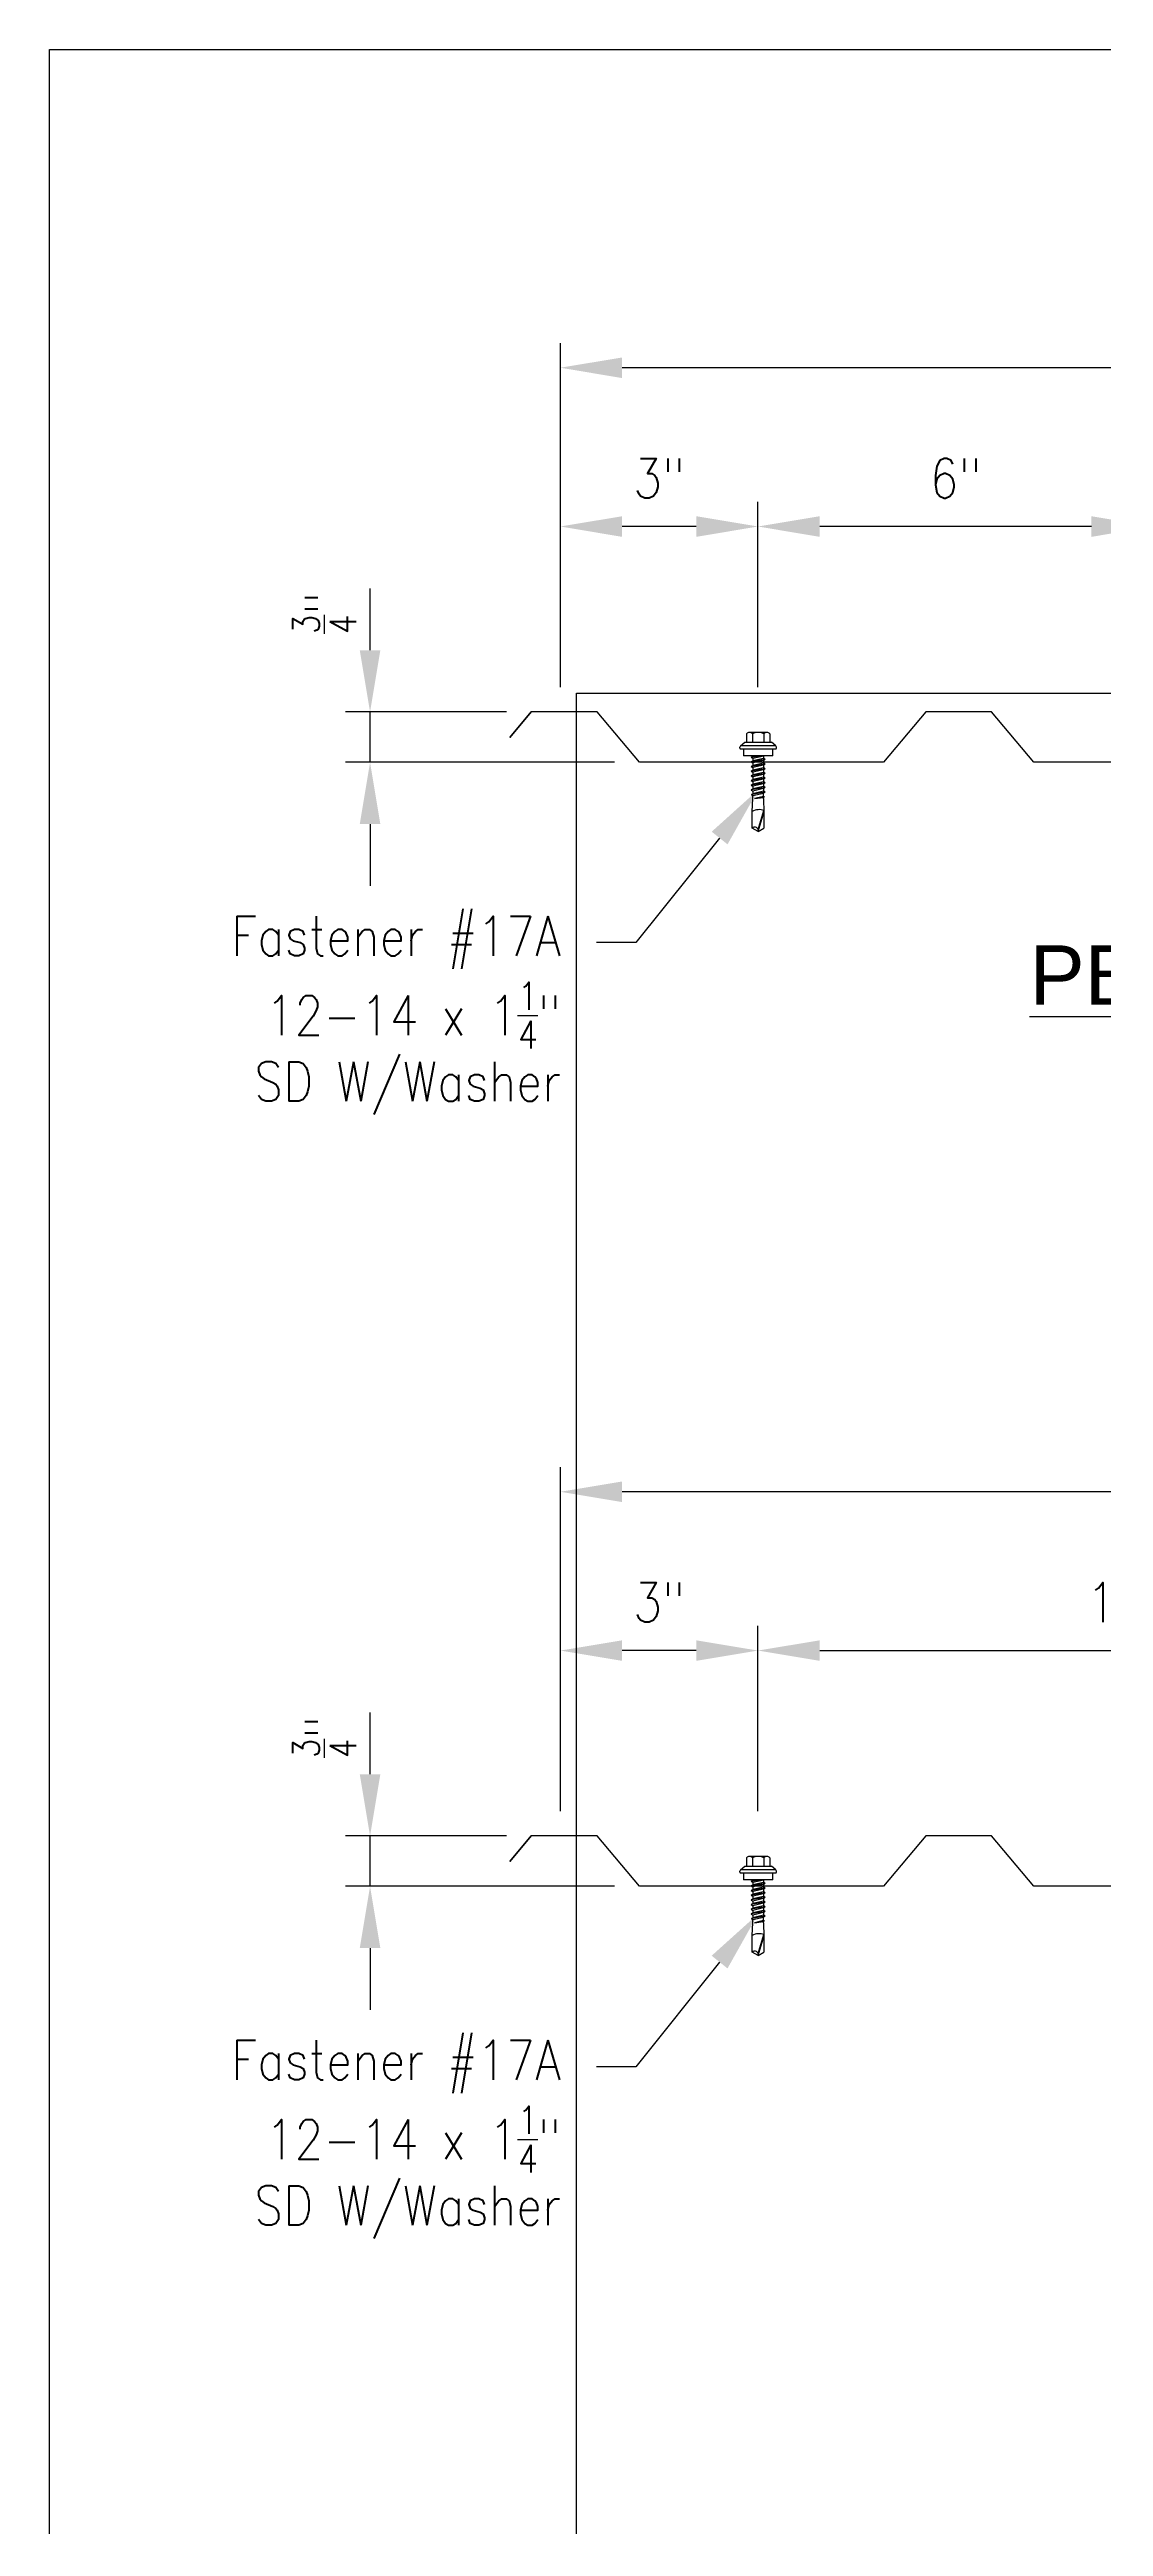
# Model space of a CAD drawing. Header units: inches. Extents: x -24 to 24, y -29.2 to 29.3.
# Drawn here: x -24 to -8, y -8.29 to 29.32 of the extents above; entities that cross this region are included whole.
import ezdxf
from ezdxf import colors
from ezdxf.entities.mleader import LeaderData, LeaderLine
from ezdxf.math import Vec2, Vec3

# ---------------------------------------------------------------- set-up
doc = ezdxf.new("R2010")
doc.units = ezdxf.units.IN
doc.header["$MEASUREMENT"] = 0
doc.layers.get('DEFPOINTS').update_dxf_attribs({"linetype": 'CONTINUOUS'})
for name, color, linetype in [('NCI_Dimensions', 3, 'CONTINUOUS'), ('NCI_Fasteners', 40, 'CONTINUOUS'), ('NCI_Panels', 152, 'CONTINUOUS'), ('NCI_Text', 3, 'CONTINUOUS')]:
    doc.layers.add(name, color=color, linetype=linetype)
for name, color, linetype, plot in [('NCI_Internal_Info', 7, 'CONTINUOUS', False), ('NCI_Internal_Info @ 4', 7, 'CONTINUOUS', False), ('NCI_Internal_Info @ 6', 7, 'CONTINUOUS', False)]:
    doc.layers.add(name, color=color, linetype=linetype, plot=plot)
doc.styles.add('NCI_Bold', font='arial.ttf')
doc.styles.add('NCI_Detail', font='simplex.shx', dxfattribs={"width": 0.85, "height": 0.1})
doc.styles.add('NCI_DetailNA', font='simplex.shx', dxfattribs={"width": 0.85})
doc.dimstyles.new('NCI_Detail', dxfattribs={"dimtxt": 0.1, "dimasz": 0.15625, "dimexe": 0.0625, "dimexo": 0.0625, "dimgap": 0.0625, "dimtad": 1, "dimdec": 4, "dimzin": 3, "dimdsep": 46, "dimlunit": 4, "dimtxsty": 'NCI_DetailNA', "dimcen": 0.125, "dimclrd": 9, "dimclre": 9, "dimadec": 3, "dimazin": 2, "dimtfac": 0.66667, "dimtdec": 4, "dimtix": 1, "dimtmove": 1, "dimatfit": 3, "dimfxl": 0.18, "dimtolj": 1, "dimtzin": 0, "dimlwd": 25, "dimlwe": 25, "dimarcsym": 0})

# ---------------------------------------------------------------- blocks, each defined once
blk = doc.blocks.new('DetailOutline8511-2')
at = {"layer": 'NCI_Internal_Info'}
blk.add_lwpolyline([(-4, 4.8866), (4, 4.8866), (4, -4.8646), (-4, -4.8646)], close=True, dxfattribs=at)
blk = doc.blocks.new('*U45')
at = {"layer": 'NCI_Internal_Info @ 4', "xscale": 4, "yscale": 4, "zscale": 4}
blk.add_blockref('DetailOutline8511-2', (0, 0), dxfattribs=at)
at = {"layer": 'NCI_Internal_Info @ 6', "xscale": 6, "yscale": 6, "zscale": 6}
blk.add_blockref('DetailOutline8511-2', (0, 0), dxfattribs=at)
blk = doc.blocks.new('*D31')
at = {"layer": 'DEFPOINTS', "color": 0, "transparency": 16777216}
for p in [(-13.245, 22.077), (-13.245, 19.261), (-7.245, 19.261)]:
    blk.add_point(p, dxfattribs=at)
at = {"layer": 'NCI_Dimensions', "color": 9, "lineweight": 25, "transparency": 16777216}
for p, q in [((-13.245, 19.636), (-13.245, 22.452)), ((-7.245, 19.636), (-7.245, 22.452)), ((-8.182, 22.077), (-12.307, 22.077))]:
    blk.add_line(p, q, dxfattribs=at)
at = {"layer": 'NCI_Dimensions', "color": 9, "transparency": 16777216}
for points in [[(-12.307, 22.233), (-12.307, 21.92), (-13.245, 22.077)], [(-8.182, 22.233), (-8.182, 21.92), (-7.245, 22.077)]]:
    blk.add_solid(points, dxfattribs=at)
at = {"layer": 'NCI_Dimensions', "color": 0, "transparency": 16777216, "insert": (-10.245, 22.809), "char_height": 0.6, "attachment_point": 5, "style": 'NCI_DetailNA'}
blk.add_mtext('\\A1;6"', dxfattribs=at)
blk = doc.blocks.new('*D32')
at = {"layer": 'DEFPOINTS', "color": 0, "transparency": 16777216}
for p in [(-16.245, 22.077), (-16.245, 19.261), (-13.245, 19.261)]:
    blk.add_point(p, dxfattribs=at)
at = {"layer": 'NCI_Dimensions', "color": 9, "lineweight": 25, "transparency": 16777216}
for p, q in [((-16.245, 19.636), (-16.245, 22.452)), ((-13.245, 19.636), (-13.245, 22.452)), ((-14.182, 22.077), (-15.307, 22.077))]:
    blk.add_line(p, q, dxfattribs=at)
at = {"layer": 'NCI_Dimensions', "color": 9, "transparency": 16777216}
for points in [[(-15.307, 22.233), (-15.307, 21.92), (-16.245, 22.077)], [(-14.182, 22.233), (-14.182, 21.92), (-13.245, 22.077)]]:
    blk.add_solid(points, dxfattribs=at)
at = {"layer": 'NCI_Dimensions', "color": 0, "transparency": 16777216, "insert": (-14.745, 22.809), "char_height": 0.6, "attachment_point": 5, "style": 'NCI_DetailNA'}
blk.add_mtext('\\A1;3"', dxfattribs=at)
blk = doc.blocks.new('*D33')
at = {"layer": 'DEFPOINTS', "color": 0, "transparency": 16777216}
for p in [(-16.245, 24.488), (-16.245, 19.636), (19.755, 19.636)]:
    blk.add_point(p, dxfattribs=at)
at = {"layer": 'NCI_Dimensions', "color": 9, "lineweight": 25, "transparency": 16777216}
for p, q in [((-16.245, 20.011), (-16.245, 24.863)), ((19.755, 20.011), (19.755, 24.863)), ((18.818, 24.488), (-15.307, 24.488))]:
    blk.add_line(p, q, dxfattribs=at)
at = {"layer": 'NCI_Dimensions', "color": 9, "transparency": 16777216}
for points in [[(-15.307, 24.644), (-15.307, 24.331), (-16.245, 24.488)], [(18.818, 24.644), (18.818, 24.331), (19.755, 24.488)]]:
    blk.add_solid(points, dxfattribs=at)
at = {"layer": 'NCI_Dimensions', "color": 0, "transparency": 16777216, "insert": (1.755, 25.22), "char_height": 0.6, "attachment_point": 5, "style": 'NCI_DetailNA'}
blk.add_mtext('\\A1;3\'-0"', dxfattribs=at)
blk = doc.blocks.new('*D34')
at = {"layer": 'DEFPOINTS', "color": 0, "transparency": 16777216}
for p in [(-16.245, 5.008), (-16.245, 2.193), (-13.245, 2.193)]:
    blk.add_point(p, dxfattribs=at)
at = {"layer": 'NCI_Dimensions', "color": 9, "lineweight": 25, "transparency": 16777216}
for p, q in [((-16.245, 2.568), (-16.245, 5.383)), ((-13.245, 2.568), (-13.245, 5.383)), ((-14.182, 5.008), (-15.307, 5.008))]:
    blk.add_line(p, q, dxfattribs=at)
at = {"layer": 'NCI_Dimensions', "color": 9, "transparency": 16777216}
for points in [[(-15.307, 5.164), (-15.307, 4.852), (-16.245, 5.008)], [(-14.182, 5.164), (-14.182, 4.852), (-13.245, 5.008)]]:
    blk.add_solid(points, dxfattribs=at)
at = {"layer": 'NCI_Dimensions', "color": 0, "transparency": 16777216, "insert": (-14.745, 5.74), "char_height": 0.6, "attachment_point": 5, "style": 'NCI_DetailNA'}
blk.add_mtext('\\A1;3"', dxfattribs=at)
blk = doc.blocks.new('*D35')
at = {"layer": 'DEFPOINTS', "color": 0, "transparency": 16777216}
for p in [(-16.245, 7.419), (-16.245, 2.568), (19.755, 2.568)]:
    blk.add_point(p, dxfattribs=at)
at = {"layer": 'NCI_Dimensions', "color": 9, "lineweight": 25, "transparency": 16777216}
for p, q in [((-16.245, 2.943), (-16.245, 7.794)), ((19.755, 2.943), (19.755, 7.794)), ((18.818, 7.419), (-15.307, 7.419))]:
    blk.add_line(p, q, dxfattribs=at)
at = {"layer": 'NCI_Dimensions', "color": 9, "transparency": 16777216}
for points in [[(-15.307, 7.576), (-15.307, 7.263), (-16.245, 7.419)], [(18.818, 7.576), (18.818, 7.263), (19.755, 7.419)]]:
    blk.add_solid(points, dxfattribs=at)
at = {"layer": 'NCI_Dimensions', "color": 0, "transparency": 16777216, "insert": (1.755, 8.151), "char_height": 0.6, "attachment_point": 5, "style": 'NCI_DetailNA'}
blk.add_mtext('\\A1;3\'-0"', dxfattribs=at)
blk = doc.blocks.new('*D36')
at = {"layer": 'DEFPOINTS', "color": 0, "transparency": 16777216}
for p in [(-1.245, 5.008), (-13.245, 2.568), (-1.245, 1.811)]:
    blk.add_point(p, dxfattribs=at)
at = {"layer": 'NCI_Dimensions', "color": 9, "lineweight": 25, "transparency": 16777216}
for p, q in [((-13.245, 2.943), (-13.245, 5.383)), ((-1.245, 2.186), (-1.245, 5.383)), ((-12.307, 5.008), (-2.182, 5.008))]:
    blk.add_line(p, q, dxfattribs=at)
at = {"layer": 'NCI_Dimensions', "color": 9, "transparency": 16777216}
for points in [[(-12.307, 5.164), (-12.307, 4.852), (-13.245, 5.008)], [(-2.182, 5.164), (-2.182, 4.852), (-1.245, 5.008)]]:
    blk.add_solid(points, dxfattribs=at)
at = {"layer": 'NCI_Dimensions', "color": 0, "transparency": 16777216, "insert": (-7.245, 5.74), "char_height": 0.6, "attachment_point": 5, "style": 'NCI_DetailNA'}
blk.add_mtext('\\A1;1\'-0"', dxfattribs=at)
blk = doc.blocks.new('#17A')
at = {"layer": 'NCI_Fasteners', "linetype": 'Continuous', "ltscale": 2}
for p, q in [((-0.277, 0.116), (-0.277, 0.131)), ((-0.266, 0.154), (-0.2, 0.21)), ((0.266, 0.154), (-0.266, 0.154)), ((0.266, 0.1), (-0.266, 0.1)), ((-0.225, 0.1), (-0.225, 0)), ((0.225, 0), (-0.225, 0)), ((-0.2, 0.21), (0.2, 0.21)), ((-0.176, 0.336), (-0.176, 0.21)), ((0.132, 0.355), (-0.132, 0.355)), ((-0.107, -0.021), (0.019, 0)), ((-0.088, 0.336), (-0.088, 0.21)), ((-0.08, -0.005), (-0.08, 0)), ((-0.08, -0.005), (-0.057, 0)), ((-0.08, -0.037), (0.085, 0)), ((0.088, 0.336), (0.088, 0.21)), ((0.176, 0.336), (0.176, 0.21)), ((0.266, 0.154), (0.2, 0.21)), ((0.225, 0), (0.225, 0.1)), ((0.277, 0.116), (0.277, 0.131)), ((-0.107, -0.021), (-0.08, -0.005)), ((-0.107, -0.021), (-0.08, -0.037)), ((0.108, -0.056), (-0.107, -0.092)), ((-0.107, -0.092), (-0.08, -0.076)), ((-0.107, -0.092), (-0.08, -0.108)), ((0.108, -0.127), (-0.107, -0.163)), ((-0.107, -0.163), (-0.08, -0.147)), ((-0.107, -0.163), (-0.08, -0.179)), ((0.108, -0.198), (-0.107, -0.234)), ((-0.107, -0.234), (-0.08, -0.218)), ((-0.107, -0.234), (-0.08, -0.25)), ((0.108, -0.269), (-0.107, -0.305)), ((-0.107, -0.305), (-0.08, -0.289)), ((-0.107, -0.305), (-0.08, -0.321)), ((0.108, -0.34), (-0.107, -0.376)), ((-0.107, -0.376), (-0.08, -0.36)), ((-0.107, -0.376), (-0.08, -0.392)), ((-0.08, -0.037), (-0.08, -0.076)), ((0.08, -0.041), (-0.08, -0.076)), ((0.08, -0.072), (-0.08, -0.108)), ((-0.08, -0.108), (-0.08, -0.147)), ((0.08, -0.112), (-0.08, -0.147)), ((0.08, -0.143), (-0.08, -0.179)), ((-0.08, -0.179), (-0.08, -0.218)), ((0.08, -0.183), (-0.08, -0.218)), ((0.08, -0.214), (-0.08, -0.25)), ((-0.08, -0.25), (-0.08, -0.289)), ((0.08, -0.254), (-0.08, -0.289)), ((0.08, -0.285), (-0.08, -0.321)), ((-0.08, -0.321), (-0.08, -0.36)), ((0.08, -0.325), (-0.08, -0.36)), ((0.08, -0.356), (-0.08, -0.392)), ((0.08, -0.001), (0.08, -0.041)), ((0.108, -0.056), (0.08, -0.041)), ((0.108, -0.056), (0.08, -0.072)), ((0.08, -0.072), (0.08, -0.112)), ((0.108, -0.127), (0.08, -0.112)), ((0.108, -0.127), (0.08, -0.143)), ((0.08, -0.143), (0.08, -0.183)), ((0.108, -0.198), (0.08, -0.183)), ((0.108, -0.198), (0.08, -0.214)), ((0.08, -0.214), (0.08, -0.254)), ((0.108, -0.269), (0.08, -0.254)), ((0.108, -0.269), (0.08, -0.285)), ((0.08, -0.285), (0.08, -0.325)), ((0.108, -0.34), (0.08, -0.325)), ((0.108, -0.34), (0.08, -0.356)), ((0.08, -0.356), (0.08, -0.396)), ((0.108, -0.411), (-0.107, -0.447)), ((-0.107, -0.447), (-0.08, -0.431)), ((-0.107, -0.447), (-0.08, -0.463)), ((0.108, -0.482), (-0.107, -0.518)), ((-0.107, -0.518), (-0.08, -0.502)), ((-0.107, -0.518), (-0.08, -0.534)), ((-0.103, -0.588), (-0.081, -0.576)), ((-0.103, -0.588), (-0.082, -0.601)), ((0.107, -0.553), (-0.101, -0.588)), ((-0.089, -0.847), (-0.083, -0.65)), ((-0.083, -0.65), (-0.082, -0.601)), ((-0.082, -0.601), (0.081, -0.568)), ((-0.08, -0.534), (-0.081, -0.576)), ((0.08, -0.538), (-0.081, -0.576)), ((-0.08, -0.392), (-0.08, -0.431)), ((0.08, -0.396), (-0.08, -0.431)), ((0.08, -0.427), (-0.08, -0.463)), ((-0.08, -0.463), (-0.08, -0.502)), ((0.08, -0.467), (-0.08, -0.502)), ((0.08, -0.498), (-0.08, -0.534)), ((0.082, -0.617), (-0.054, -0.65)), ((0.096, -0.624), (-0.054, -0.65)), ((-0.054, -0.65), (0.083, -0.632)), ((0.108, -0.411), (0.08, -0.396)), ((0.108, -0.411), (0.08, -0.427)), ((0.08, -0.427), (0.08, -0.467)), ((0.108, -0.482), (0.08, -0.467)), ((0.108, -0.482), (0.08, -0.498)), ((0.08, -0.498), (0.08, -0.538)), ((0.107, -0.553), (0.08, -0.538)), ((0.107, -0.553), (0.081, -0.568)), ((0.082, -0.617), (0.081, -0.568)), ((0.096, -0.624), (0.082, -0.617)), ((0.096, -0.624), (0.083, -0.632)), ((0.083, -0.65), (0.083, -0.632)), ((0.083, -0.65), (0.088, -0.859)), ((-0.089, -1.099), (-0.089, -0.847)), ((0, -1.15), (-0.089, -1.099)), ((0, -1.12), (0.088, -0.831)), ((0, -1.15), (0.088, -0.859)), ((0, -1.15), (0.088, -1.099)), ((0, -1.15), (0, -1.12)), ((0.088, -0.859), (0.088, -1.099))]:
    blk.add_line(p, q, dxfattribs=at)
for centre, radius, start, end in [((-0.251, 0.132), 0.0263, 123.1251, 181.7405), ((-0.262, 0.116), 0.016, 178.3563, 255.1998), ((-0.132, 0.296), 0.0592, 41.9753, 138.0247), ((0, 0.148), 0.207, 64.8855, 115.1145), ((0.132, 0.296), 0.0592, 41.9753, 138.0247), ((0.251, 0.132), 0.0263, 358.2595, 56.8749), ((0.262, 0.116), 0.016, 284.8002, 1.6437), ((0.016, -1.019), 0.202, 69.201, 121.2417), ((-0.051, -1.136), 0.0532, 18.1645, 135.4057)]:
    blk.add_arc(centre, radius, start, end, dxfattribs=at)
at = {"layer": 'DEFPOINTS', "style": 'NCI_Detail', "width": 0.85, "flags": 1}
for tag, p in [('SPACING', (0.411, 0.052)), ('BDESC', (0.411, 0.155)), ('PARTID', (0.411, 0.121)), ('PARTNO', (0.411, 0.087)), ('LINFT', (0.411, 0.018)), ('FINISH', (0.411, -0.016)), ('GAGE', (0.411, -0.05))]:
    blk.add_attdef(tag, p, '', height=0.02, dxfattribs=at)

msp = doc.modelspace()

# ---------------------------------------------------------------- linework, layer by layer
at = {"layer": 'NCI_Dimensions', "color": 9, "lineweight": 25}
for p, q in [((-19.13415, 20.1987), (-19.13415, 21.1362)), ((-17.06109, 19.2612), (-19.50915, 19.2612)), ((-19.13415, 18.49638), (-19.13415, 19.2612)), ((-15.42094, 18.49638), (-19.50915, 18.49638)), ((-19.13415, 17.55888), (-19.13415, 16.62138)), ((-19.13415, 3.13041), (-19.13415, 4.06791)), ((-17.06109, 2.19291), (-19.50915, 2.19291)), ((-19.13415, 1.42809), (-19.13415, 2.19291)), ((-15.42094, 1.42809), (-19.50915, 1.42809)), ((-19.13415, 0.49059), (-19.13415, -0.44691))]:
    msp.add_line(p, q, dxfattribs=at)
at = {"layer": 'NCI_Dimensions', "color": 9}
for points in [[(-18.9779, 20.1987), (-19.2904, 20.1987), (-19.13415, 19.2612)], [(-18.9779, 17.55888), (-19.2904, 17.55888), (-19.13415, 18.49638)], [(-18.9779, 3.13041), (-19.2904, 3.13041), (-19.13415, 2.19291)], [(-18.9779, 0.49059), (-19.2904, 0.49059), (-19.13415, 1.42809)]]:
    msp.add_solid(points, dxfattribs=at)
at = {"layer": 'NCI_Panels'}
for points in [[(-5.34708, 18.49638), (-9.05555, 18.49638), (-9.69731, 19.2612), (-10.69571, 19.2612), (-11.33747, 18.49638), (-15.04594, 18.49638), (-15.6877, 19.2612), (-16.68609, 19.2612), (-17.01309, 18.8715), (-16.68609, 19.2612)], [(-5.34708, 1.42809), (-9.05555, 1.42809), (-9.69731, 2.19291), (-10.69571, 2.19291), (-11.33747, 1.42809), (-15.04594, 1.42809), (-15.6877, 2.19291), (-16.68609, 2.19291), (-17.01309, 1.80321), (-16.68609, 2.19291)]]:
    msp.add_lwpolyline(points, dxfattribs=at)

# ---------------------------------------------------------------- block references
at = {"layer": 'NCI_Fasteners'}
for p in [(-13.24206, 18.59456), (-13.24206, 1.52626)]:
    msp.add_blockref('#17A', p, dxfattribs=at)
at = {"layer": 'NCI_Internal_Info'}
msp.add_blockref('*U45', (0, 0), dxfattribs=at)

# ---------------------------------------------------------------- texts
at = {"layer": 'NCI_Dimensions', "style": 'NCI_Bold'}
msp.add_text('%%UPBU Fastener Location At Panel Ends', height=0.9, dxfattribs=at).set_placement((-9.12357, 14.81583))
at = {"layer": 'NCI_Dimensions', "char_height": 0.6, "attachment_point": 5, "rotation": 90, "style": 'NCI_DetailNA'}
for insert in [(-19.82459, 20.76644), (-19.82459, 3.69815)]:
    msp.add_mtext('\\A1;{\\H0.666670x;\\S3/4;}"', dxfattribs=dict(at, insert=insert))

# ---------------------------------------------------------------- dimensions: what is measured, and where the dimension line sits
at = {"layer": 'NCI_Dimensions'}
for base, p1, p2, picture, middle in [((-16.24458, 24.48763), (19.75542, 19.6362), (-16.24458, 19.6362), '*D33', (1.75542, 25.21977)), ((-16.24458, 22.07651), (-13.24458, 19.2612), (-16.24458, 19.2612), '*D32', (-14.74458, 22.80865)), ((-13.24458, 22.07651), (-7.24458, 19.2612), (-13.24458, 19.2612), '*D31', (-10.24458, 22.80865)), ((-16.24458, 7.41933), (19.75542, 2.56791), (-16.24458, 2.56791), '*D35', (1.75542, 8.15148)), ((-16.24458, 5.00821), (-13.24458, 2.19291), (-16.24458, 2.19291), '*D34', (-14.74458, 5.74035))]:
    dim = msp.add_linear_dim(base=base, p1=p1, p2=p2, angle=180, dimstyle='NCI_Detail', dxfattribs=at)
    dim.commit()
    dim.dimension.update_dxf_attribs({"geometry": picture, "text_midpoint": middle})
dim = msp.add_linear_dim(base=(-1.24472, 5.00821), p1=(-13.24458, 2.56791), p2=(-1.24472, 1.81072), dimstyle='NCI_Detail', dxfattribs=at)
dim.commit()
dim.dimension.update_dxf_attribs({"geometry": '*D36', "text_midpoint": (-7.24465, 5.74035)})

# ---------------------------------------------------------------- leaders
at = {"layer": 'NCI_Text'}
ml = msp.add_multileader_mtext('Standard', dxfattribs=at)
ml.set_content('\\A1;Fastener #17A\\P12-14 x 1{\\H0.7x;\\S1/4;}" \\PSD W/Washer', color=256, style='NCI_Detail')
ml.set_leader_properties(color=9, linetype='ByLayer', lineweight=-1)
ml.build(insert=Vec2(0, 0))
ml.multileader.update_dxf_attribs({"dogleg_length": 0.1, "arrow_head_size": 0.9375, "scale": 6})
ctx = ml.context
ctx.base_point, ctx.scale, ctx.char_height, ctx.arrow_head_size, ctx.landing_gap_size, ctx.plane_origin = Vec3(-22.26636, 15.75783), 6, 0.6, 0.9375, 0.54, Vec3(-13.26708, 18.08005)
ctx.text_align_type = 2
notes = []
notes.append((ctx, [(0, (1, 1, 0), (-15.09779, 15.75783), (-1, 0), 0.6, [(0, [(-13.24206, 18.07869)], 0, [])])]))
ctx.mtext.insert, ctx.mtext.alignment, ctx.mtext.flow_direction = Vec3(-16.23779, 16.15783), 3, 5
ml = msp.add_multileader_mtext('Standard', dxfattribs=at)
ml.set_content('\\A1;Fastener #17A\\P12-14 x 1{\\H0.7x;\\S1/4;}" \\PSD W/Washer', color=256, style='NCI_Detail')
ml.set_leader_properties(color=9, linetype='ByLayer', lineweight=-1)
ml.build(insert=Vec2(0, 0))
ml.multileader.update_dxf_attribs({"dogleg_length": 0.1, "arrow_head_size": 0.9375, "scale": 6})
ctx = ml.context
ctx.base_point, ctx.scale, ctx.char_height, ctx.arrow_head_size, ctx.landing_gap_size, ctx.plane_origin = Vec3(-22.26636, -1.31047), 6, 0.6, 0.9375, 0.54, Vec3(-13.26708, 1.01175)
ctx.text_align_type = 2
notes.append((ctx, [(0, (1, 1, 0), (-15.09779, -1.31047), (-1, 0), 0.6, [(0, [(-13.24206, 1.01039)], 0, [])])]))
ctx.mtext.insert, ctx.mtext.alignment, ctx.mtext.flow_direction = Vec3(-16.23779, -0.91047), 3, 5
for ctx, leaders in notes:
    for number, flags, end, landing, length, lines in leaders:
        leader = LeaderData()
        leader.index, (leader.has_last_leader_line, leader.has_dogleg_vector, leader.attachment_direction) = number, flags
        leader.last_leader_point, leader.dogleg_vector, leader.dogleg_length = Vec3(end), Vec3(landing), length
        for number, points, colour, breaks in lines:
            line = LeaderLine()
            line.index, line.vertices, line.color, line.breaks = number, Vec3.list(points), colors.encode_raw_color(colour), breaks
            leader.lines.append(line)
        ctx.leaders.append(leader)

doc.saveas('drawing.dxf')
